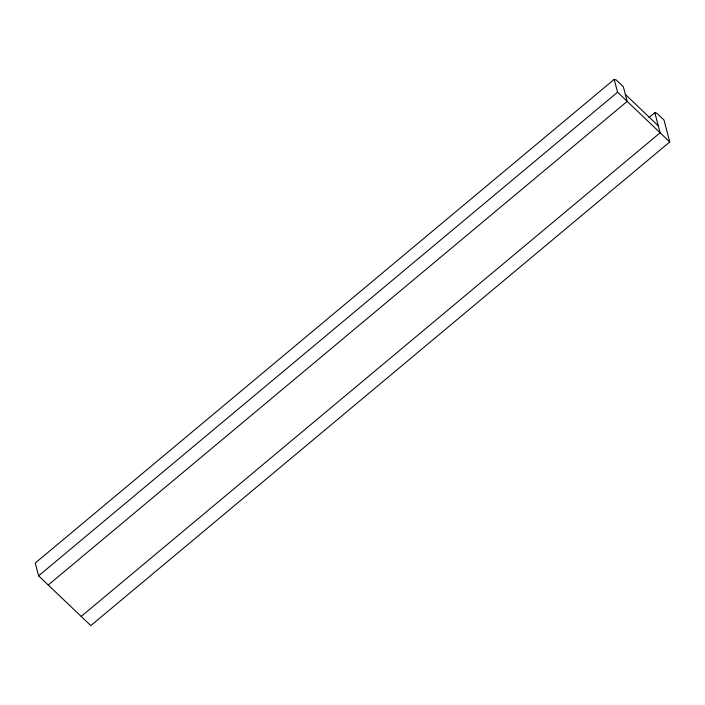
<?xml version="1.0" encoding="UTF-8"?>
<svg xmlns="http://www.w3.org/2000/svg" width="705" height="705" viewBox="0 0 705 705"><rect width="100%" height="100%" fill="white"/><g stroke="black" fill="none" stroke-linecap="round" stroke-linejoin="round"><path stroke-width="1.06" d="M48.24 585.018L627.177 101.388L623.343 86.75L616.24 79.982L614.187 79.401L35.25 563.031L38.608 575.835L90.813 625.599L669.75 141.969L663.987 120.017L656.893 113.249L654.839 112.668L648.926 117.612M38.608 575.835L617.554 92.205L614.187 79.401M81.181 616.426L660.118 132.787L654.839 112.668M625.353 94.435L658.294 125.843M617.554 92.205L669.75 141.969"/></g></svg>
